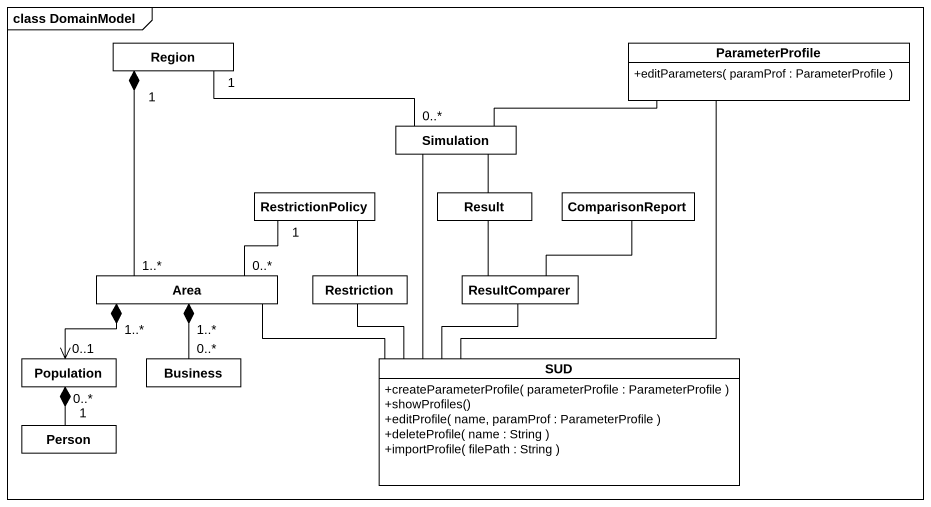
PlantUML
@startuml
mainframe class DomainModel
hide circle
hide empty members
skinparam classAttributeIconSize 0
class Region
class ParameterProfile {
  +editParameters( paramProf : ParameterProfile )
}
class Simulation
class RestrictionPolicy
class Result
class ComparisonReport
class Area
class Restriction
class ResultComparer
class Population
class Business
class SUD {
  +createParameterProfile( parameterProfile : ParameterProfile )
  +showProfiles()
  +editProfile( name, paramProf : ParameterProfile )
  +deleteProfile( name : String )
  +importProfile( filePath : String )
}
class "Person" as Person_
Region "1" *-- "1..*" Area
Simulation "0..*" -left- "1" Region
Simulation -right- ParameterProfile
Result -up- Simulation
Area "0..*" -up- "1" RestrictionPolicy
Area "1..*" *--> "0..1" Population
Area "1..*" *-- "0..*" Business
Restriction -up- RestrictionPolicy
ResultComparer -up- Result
ResultComparer -up- ComparisonReport
Population "1" *-- "0..*" Person_
SUD -up- ParameterProfile
SUD -up- Simulation
SUD -left- Area
SUD -up- Restriction
SUD -up- ResultComparer
@enduml
